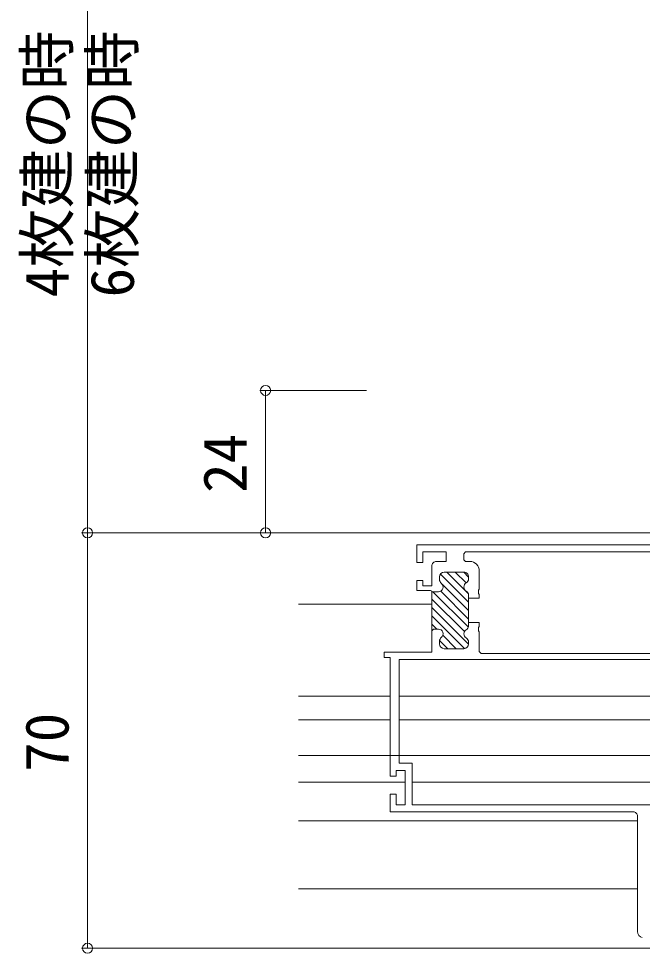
# Model space of a CAD drawing. Units: millimetres, scale not verified. Extents: x -1682 to -296, y -1188 to 1056.
# Drawn here: x -719.9 to -614.9, y 328.5 to 486 of the extents above; entities that cross this region are included whole.
import ezdxf
from ezdxf.enums import TextEntityAlignment as Align

# ---------------------------------------------------------------- set-up
doc = ezdxf.new("R2010")
doc.units = ezdxf.units.MM
doc.header["$LTSCALE"] = 4
for name, color, linetype, lineweight in [('0-3_YKK_11', 7, 'Continuous', 9), ('0-5_YKK_12', 2, 'Continuous', 9), ('0-7_YKK_D', 6, 'Continuous', 9)]:
    doc.layers.add(name, color=color, linetype=linetype, lineweight=lineweight)
doc.styles.add('ＭＳ ゴシック', font='')
doc.styles.get('ＭＳ ゴシック').set_extended_font_data('MS Gothic')

msp = doc.modelspace()

# ---------------------------------------------------------------- linework, layer by layer
at = {"layer": '0-3_YKK_11'}
for p, q in [((-652.836, 394.337), (-652.836, 397.337)), ((-652.836, 397.337), (-596.836, 397.337)), ((-651.836, 396.137), (-651.836, 394.337)), ((-647.936, 396.137), (-651.836, 396.137)), ((-647.936, 394.537), (-647.936, 396.137)), ((-644.936, 395.837), (-644.636, 396.137)), ((-644.936, 395.837), (-644.936, 394.837)), ((-644.636, 396.137), (-602.736, 396.137)), ((-651.836, 394.337), (-652.836, 394.337)), ((-650.336, 390.437), (-650.336, 393.737)), ((-649.536, 394.537), (-647.936, 394.537)), ((-644.936, 394.837), (-644.636, 394.537)), ((-644.636, 394.537), (-643.936, 394.537)), ((-648.881, 392.41), (-644.136, 387.665)), ((-644.936, 392.737), (-648.236, 392.737)), ((-647.794, 392.737), (-644.188, 389.132)), ((-646.379, 392.737), (-644.555, 390.913)), ((-644.965, 392.737), (-644.136, 391.907)), ((-642.336, 392.937), (-642.336, 389.895)), ((-652.836, 391.337), (-651.836, 391.337)), ((-652.836, 389.637), (-652.836, 391.337)), ((-651.836, 391.337), (-651.836, 390.437)), ((-649.036, 391.937), (-649.036, 391.485)), ((-648.582, 390.697), (-644.136, 386.25)), ((-644.136, 391.617), (-644.136, 391.937)), ((-650.536, 389.637), (-652.836, 389.637)), ((-651.836, 390.437), (-650.336, 390.437)), ((-650.362, 389.537), (-650.536, 389.637)), ((-650.336, 389.501), (-650.362, 389.537)), ((-650.189, 389.437), (-650.336, 389.501)), ((-650.336, 382.837), (-650.336, 389.501)), ((-649.236, 389.437), (-650.189, 389.437)), ((-650.15, 389.437), (-644.177, 383.463)), ((-648.841, 389.541), (-644.136, 384.836)), ((-642.336, 389.895), (-642.456, 389.712)), ((-642.456, 389.712), (-642.456, 389.162)), ((-642.456, 389.162), (-642.336, 388.979)), ((-650.336, 388.208), (-644.84, 382.712)), ((-644.136, 388.337), (-644.136, 388.846)), ((-644.136, 384.237), (-644.136, 388.337)), ((-642.336, 388.337), (-644.136, 388.337)), ((-642.336, 388.979), (-642.336, 388.337)), ((-650.336, 386.794), (-644.137, 380.595)), ((-650.336, 385.38), (-644.804, 379.848)), ((-650.336, 383.966), (-649.507, 383.137)), ((-650.036, 383.137), (-650.336, 382.837)), ((-650.336, 379.237), (-650.336, 382.837)), ((-649.236, 383.137), (-650.036, 383.137)), ((-642.336, 384.237), (-644.136, 384.237)), ((-644.136, 384.237), (-644.136, 383.717)), ((-642.456, 383.412), (-642.336, 383.595)), ((-642.456, 382.862), (-642.456, 383.412)), ((-642.336, 382.679), (-642.456, 382.862)), ((-642.336, 383.595), (-642.336, 384.237)), ((-649.022, 381.237), (-647.622, 379.837)), ((-648.471, 382.101), (-646.207, 379.837)), ((-642.336, 379.337), (-642.336, 382.679)), ((-649.036, 380.637), (-649.036, 381.088)), ((-644.936, 379.837), (-648.236, 379.837)), ((-644.136, 380.946), (-644.136, 380.637)), ((-658.34, 379.237), (-650.336, 379.237)), ((-658.34, 378.336), (-658.34, 379.237)), ((-657.336, 378.336), (-658.34, 378.336)), ((-657.336, 358.337), (-657.336, 378.336)), ((-655.836, 378.037), (-655.836, 360.537)), ((-593.836, 378.037), (-655.836, 378.037)), ((-642.036, 379.037), (-642.336, 379.337)), ((-642.036, 379.037), (-605.336, 379.037)), ((-656.336, 359.337), (-656.336, 358.337)), ((-654.835, 359.337), (-656.336, 359.337)), ((-655.836, 360.537), (-653.635, 360.537)), ((-654.835, 353.537), (-654.835, 359.337)), ((-653.635, 360.537), (-653.635, 353.537)), ((-656.336, 358.337), (-657.336, 358.337)), ((-657.336, 355.337), (-656.336, 355.337)), ((-657.336, 352.337), (-657.336, 355.337)), ((-656.336, 355.337), (-656.336, 353.537)), ((-656.336, 353.537), (-654.835, 353.537)), ((-653.635, 353.537), (-596.037, 353.537)), ((-616.385, 352.337), (-657.336, 352.337)), ((-615.686, 332.17), (-615.686, 351.637))]:
    msp.add_line(p, q, dxfattribs=at)
for centre, radius, start, end in [((-649.536, 393.737), 0.8, 90.00002, 180.00168), ((-643.936, 392.937), 1.6, 359.99997, 90.00002), ((-648.236, 391.937), 0.8, 90.00002, 180.00002), ((-644.936, 391.937), 0.8, 359.99997, 90.00002), ((-649.236, 390.237), 0.8, 269.99998, 51.29099), ((-648.236, 391.485), 0.8, 180.00002, 231.29097), ((-644.136, 390.232), 0.8, 120.00003, 240.00038), ((-644.936, 391.617), 0.8, 300, 359.99997), ((-644.936, 388.846), 0.8, 359.99997, 60.0004), ((-649.235, 382.337), 0.8, 308.67368, 90.00002), ((-644.136, 382.332), 0.8, 120.00003, 239.99957), ((-644.936, 383.717), 0.8, 300, 359.99997), ((-648.236, 381.088), 0.8, 128.67363, 180.00002), ((-644.936, 380.946), 0.8, 359.99997, 59.9996), ((-648.236, 380.637), 0.8, 180.00002, 269.99998), ((-644.936, 380.637), 0.8, 269.99998, 359.99997), ((-616.385, 351.637), 0.7, 359.99997, 90.00002), ((-614.686, 332.17), 1, 180, 259.4162)]:
    msp.add_arc(centre, radius, start, end, dxfattribs=at)
at = {"layer": '0-5_YKK_12'}
for p, q in [((-672.812, 399.357), (-592.792, 399.357)), ((-672.812, 387.357), (-650.336, 387.357)), ((-672.812, 371.857), (-657.336, 371.857)), ((-655.836, 371.857), (-596.136, 371.857)), ((-672.812, 367.857), (-657.336, 367.857)), ((-655.836, 367.857), (-596.136, 367.857)), ((-325.312, 361.824), (-672.812, 361.824)), ((-672.812, 357.357), (-654.835, 357.357)), ((-653.635, 357.357), (-596.037, 357.357)), ((-672.812, 350.857), (-615.686, 350.857)), ((-672.812, 339.357), (-615.686, 339.357)), ((-672.812, 329.357), (-416.315, 329.357))]:
    msp.add_line(p, q, dxfattribs=at)
at = {"layer": '0-7_YKK_D'}
for p, q in [((-708.34, 399.357), (-708.34, 619.324)), ((-661.34, 423.364), (-679.34, 423.364)), ((-678.34, 423.364), (-678.34, 399.357)), ((-661.34, 399.357), (-709.34, 399.357)), ((-661.34, 399.357), (-709.34, 399.357)), ((-708.34, 399.357), (-708.34, 329.357)), ((-661.34, 399.357), (-679.34, 399.357)), ((-661.34, 329.357), (-709.34, 329.357))]:
    msp.add_line(p, q, dxfattribs=at)
for centre in [(-678.34, 423.364), (-708.34, 399.357), (-708.34, 399.357), (-678.34, 399.357), (-708.34, 329.357)]:
    msp.add_circle(centre, 0.85, dxfattribs=at)

# ---------------------------------------------------------------- texts
at = {"layer": '0-7_YKK_D', "color": 4, "style": 'ＭＳ ゴシック'}
for s, p in [('4枚建の時：障子出幅=W1/4-28.5', (-709.34, 439.021)), ('6枚建の時：障子出幅=W1/6-29.1', (-698.34, 439.021)), ('24', (-679.34, 406.081)), ('70', (-709.34, 359.077))]:
    msp.add_text(s, height=7.331, rotation=90, dxfattribs=at).set_placement(p, align=Align.BOTTOM_LEFT)

doc.saveas('drawing.dxf')
